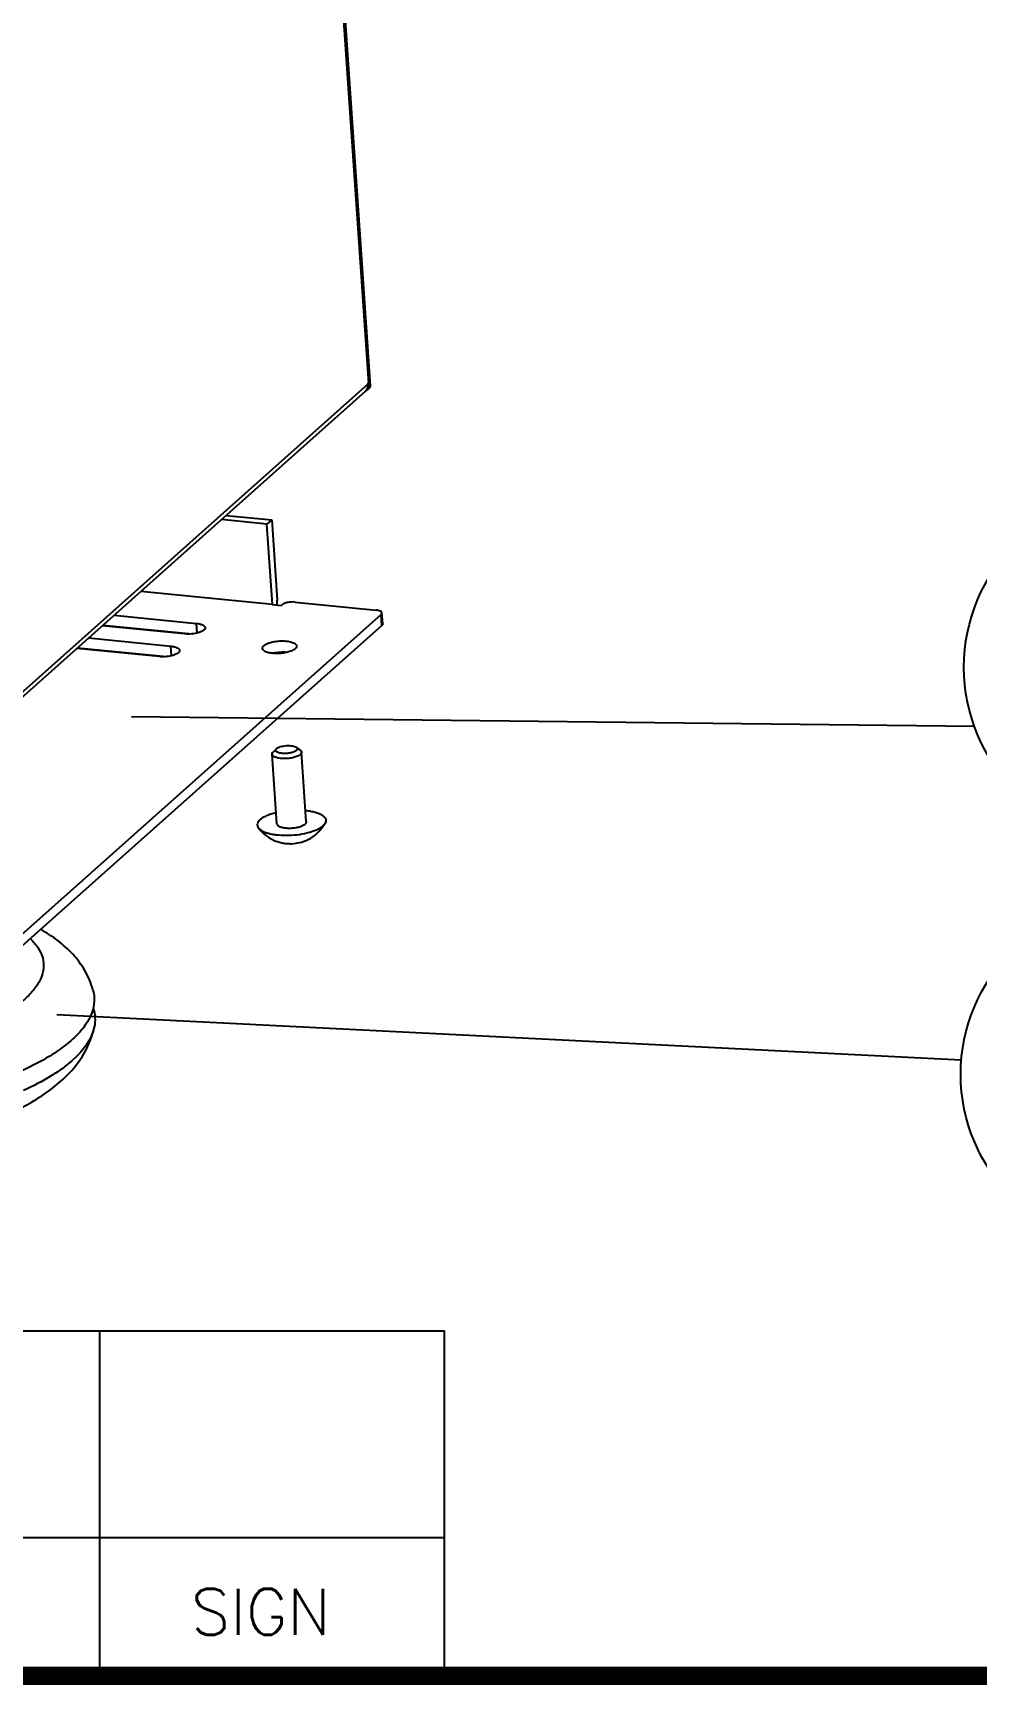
# Model space of a CAD drawing. Extents: x -425 to 6552, y -3049 to 3105.
# Drawn here: x -90.1 to -49, y -1933.8 to -1861.9 of the extents above; entities that cross this region are included whole.
import ezdxf
from ezdxf.enums import TextEntityAlignment as Align

# ---------------------------------------------------------------- set-up
doc = ezdxf.new("R2010")
doc.units = 0
doc.layers.get('0').update_dxf_attribs({"linetype": 'CONTINUOUS'})
doc.layers.add('DIM', color=1, linetype='CONTINUOUS')
doc.styles.add('SIM', font='simplex')

msp = doc.modelspace()

# ---------------------------------------------------------------- linework, layer by layer
at = {"color": 7, "linetype": 'CONTINUOUS'}
for p, q in [((-75.453, -1877.149), (-81.413, -1790.436)), ((-81.34, -1790.792), (-75.397, -1877.269)), ((-75.615, -1877.516), (-93.433, -1893.399)), ((-93.305, -1893.063), (-75.488, -1877.179)), ((-75.43, -1877.35), (-75.581, -1877.485)), ((-75.49, -1877.139), (-75.456, -1877.109)), ((-75.488, -1877.179), (-75.49, -1877.139)), ((-79.885, -1883.284), (-81.866, -1883.088)), ((-81.661, -1882.905), (-79.68, -1883.101)), ((-79.68, -1883.101), (-79.885, -1883.284)), ((-79.645, -1886.783), (-79.885, -1883.284)), ((-79.68, -1883.101), (-79.44, -1886.6)), ((-79.645, -1886.783), (-85.374, -1886.215)), ((-79.645, -1886.783), (-79.662, -1886.798)), ((-79.271, -1886.837), (-79.662, -1886.798)), ((-79.22, -1886.791), (-79.271, -1886.837)), ((-78.658, -1886.677), (-75.139, -1887.026)), ((-74.851, -1887.626), (-74.884, -1887.149)), ((-74.919, -1887.217), (-91.097, -1901.639)), ((-74.887, -1887.694), (-91.064, -1902.116)), ((-83.469, -1888.062), (-87.048, -1887.707)), ((-87.014, -1887.677), (-83.145, -1888.06)), ((-86.535, -1887.25), (-82.957, -1887.605)), ((-82.928, -1888.024), (-82.957, -1887.605)), ((-74.887, -1887.694), (-74.919, -1887.217)), ((-87.646, -1888.24), (-84.067, -1888.595)), ((-84.038, -1889.014), (-84.067, -1888.595)), ((-84.58, -1889.052), (-88.158, -1888.697)), ((-88.124, -1888.667), (-84.255, -1889.05)), ((-79.455, -1896.318), (-79.662, -1893.296)), ((-79.47, -1893.057), (-79.618, -1893.203)), ((-79.47, -1893.057), (-79.464, -1893.051)), ((-78.606, -1892.998), (-78.439, -1893.122)), ((-78.175, -1896.23), (-78.383, -1893.208))]:
    msp.add_line(p, q, dxfattribs=at)
for p, q in [((-247.155, -1918.387), (-72.155, -1918.387)), ((-87.155, -1933.387), (-87.155, -1918.387)), ((-72.155, -1933.387), (-72.155, -1918.387)), ((-72.155, -1927.387), (-241.155, -1927.387))]:
    msp.add_line(p, q)
at = {"const_width": 0.8}
msp.add_lwpolyline([(302.845, -1553.387), (-247.155, -1553.387), (-247.155, -1933.387), (302.845, -1933.387)], close=True, dxfattribs=at)
at = {"color": 7, "linetype": 'CONTINUOUS'}
for centre, radius, start, end in [((-75.861, -1877.241), 0.368, 311.73272, 315.22356), ((-75.825, -1877.212), 0.366, 308.03158, 311.69656), ((-75.826, -1877.21), 0.368, 311.74291, 323.42654), ((-75.964, -1877.212), 0.477, 357.8808, 3.94561), ((-75.903, -1877.183), 0.45, 348.59838, 356.25688), ((-75.929, -1877.181), 0.477, 0.23869, 3.93496), ((-75.921, -1877.181), 0.469, 356.22894, 0.24096), ((-78.871, -1895.454), 1.737, 216.93052, 257.74226), ((-78.871, -1895.454), 1.737, 271.06915, 330.93237), ((-78.988, -1895.937), 1.24, 258.25108, 259.22827), ((-79.194, -1896.973), 0.184, 255.63274, 257.99563), ((-79.194, -1896.971), 0.186, 258.00212, 262.20959)]:
    msp.add_arc(centre, radius, start, end, dxfattribs=at)
for points in [[(-75.599, -1877.5), (-75.562, -1877.463), (-75.533, -1877.417), (-75.515, -1877.369)], [(-75.531, -1877.43), (-75.496, -1877.384), (-75.473, -1877.328), (-75.461, -1877.272)], [(-75.515, -1877.369), (-75.498, -1877.325), (-75.489, -1877.277), (-75.487, -1877.23)], [(-75.398, -1877.294), (-75.401, -1877.309), (-75.407, -1877.324), (-75.417, -1877.337)]]:
    msp.add_open_spline(points, degree=3, dxfattribs=at)
for points, knots in [([(-75.453, -1877.149), (-75.447, -1877.157), (-75.426, -1877.185), (-75.408, -1877.218), (-75.401, -1877.242)], [0, 0, 0, 0, 0.282532, 1, 1, 1, 1]), ([(-75.417, -1877.337), (-75.419, -1877.339), (-75.423, -1877.344), (-75.428, -1877.348), (-75.43, -1877.351)], [0, 0, 0, 0, 0.489806, 1, 1, 1, 1]), ([(-75.401, -1877.242), (-75.4, -1877.247), (-75.398, -1877.255), (-75.397, -1877.264), (-75.397, -1877.269)], [0, 0, 0, 0, 0.508837, 1, 1, 1, 1]), ([(-75.397, -1877.269), (-75.397, -1877.273), (-75.396, -1877.281), (-75.397, -1877.29), (-75.398, -1877.294)], [0, 0, 0, 0, 0.505151, 1, 1, 1, 1]), ([(-79.445, -1886.819), (-79.439, -1886.764), (-79.435, -1886.691), (-79.439, -1886.618), (-79.44, -1886.6)], [0, 0, 0, 0, 0.758105, 1, 1, 1, 1]), ([(-78.658, -1886.677), (-78.766, -1886.667), (-78.927, -1886.676), (-79.114, -1886.727), (-79.192, -1886.767), (-79.22, -1886.791)], [0, 0, 0, 0, 0.560734, 0.811214, 1, 1, 1, 1]), ([(-74.884, -1887.149), (-74.886, -1887.114), (-74.984, -1887.044), (-75.077, -1887.032), (-75.139, -1887.026)], [0, 0, 0, 0, 0.361268, 1, 1, 1, 1]), ([(-74.919, -1887.217), (-74.914, -1887.212), (-74.895, -1887.194), (-74.883, -1887.167), (-74.884, -1887.149)], [0, 0, 0, 0, 0.298935, 1, 1, 1, 1]), ([(-82.573, -1887.789), (-82.57, -1887.835), (-82.634, -1887.908), (-82.74, -1887.965), (-82.911, -1888.028), (-83.157, -1888.07), (-83.365, -1888.072), (-83.469, -1888.062)], [0, 0, 0, 0, 0.138275, 0.244676, 0.374999, 0.68296, 1, 1, 1, 1]), ([(-82.957, -1887.605), (-82.905, -1887.61), (-82.81, -1887.626), (-82.674, -1887.666), (-82.577, -1887.736), (-82.573, -1887.789)], [0, 0, 0, 0, 0.350994, 0.639546, 1, 1, 1, 1]), ([(-74.851, -1887.626), (-74.851, -1887.632), (-74.853, -1887.659), (-74.871, -1887.681), (-74.887, -1887.694)], [0, 0, 0, 0, 0.217324, 1, 1, 1, 1]), ([(-84.067, -1888.595), (-84.015, -1888.6), (-83.92, -1888.616), (-83.784, -1888.656), (-83.687, -1888.726), (-83.684, -1888.779)], [0, 0, 0, 0, 0.350994, 0.639546, 1, 1, 1, 1]), ([(-80.086, -1888.692), (-80.087, -1888.682), (-80.083, -1888.635), (-80.051, -1888.597), (-80.024, -1888.573)], [0, 0, 0, 0, 0.217324, 1, 1, 1, 1]), ([(-80.024, -1888.573), (-79.983, -1888.537), (-79.873, -1888.476), (-79.677, -1888.413), (-79.444, -1888.373), (-79.202, -1888.36), (-78.97, -1888.378), (-78.764, -1888.421), (-78.599, -1888.511), (-78.593, -1888.589)], [0, 0, 0, 0, 0.10529, 0.242474, 0.400455, 0.564133, 0.717483, 0.846224, 1, 1, 1, 1]), ([(-78.593, -1888.589), (-78.593, -1888.599), (-78.597, -1888.646), (-78.629, -1888.684), (-78.655, -1888.708)], [0, 0, 0, 0, 0.217324, 1, 1, 1, 1]), ([(-83.684, -1888.779), (-83.68, -1888.825), (-83.745, -1888.898), (-83.851, -1888.955), (-84.021, -1889.018), (-84.268, -1889.06), (-84.475, -1889.062), (-84.58, -1889.052)], [0, 0, 0, 0, 0.138275, 0.244676, 0.374999, 0.68296, 1, 1, 1, 1]), ([(-78.655, -1888.708), (-78.696, -1888.744), (-78.806, -1888.805), (-79.002, -1888.868), (-79.235, -1888.908), (-79.477, -1888.921), (-79.709, -1888.903), (-79.915, -1888.86), (-80.081, -1888.77), (-80.086, -1888.692)], [0, 0, 0, 0, 0.10529, 0.242474, 0.400455, 0.564133, 0.717483, 0.846224, 1, 1, 1, 1]), ([(-79.672, -1888.903), (-79.617, -1888.888), (-79.388, -1888.842), (-79.15, -1888.834), (-78.974, -1888.855)], [0, 0, 0, 0, 0.243997, 1, 1, 1, 1]), ([(-79.662, -1893.296), (-79.663, -1893.281), (-79.655, -1893.245), (-79.632, -1893.217), (-79.618, -1893.203)], [0, 0, 0, 0, 0.451181, 1, 1, 1, 1]), ([(-78.436, -1893.311), (-78.452, -1893.325), (-78.49, -1893.352), (-78.585, -1893.4), (-78.734, -1893.447), (-78.932, -1893.482), (-79.109, -1893.491), (-79.248, -1893.485), (-79.345, -1893.474), (-79.432, -1893.457), (-79.509, -1893.434), (-79.572, -1893.407), (-79.62, -1893.375), (-79.652, -1893.338), (-79.661, -1893.31), (-79.662, -1893.296)], [0, 0, 0, 0, 0.048017, 0.104734, 0.240828, 0.397544, 0.559918, 0.638265, 0.712141, 0.779856, 0.840019, 0.891692, 0.934636, 0.969785, 1, 1, 1, 1]), ([(-78.604, -1893.136), (-78.617, -1893.148), (-78.65, -1893.171), (-78.734, -1893.211), (-78.864, -1893.247), (-79.006, -1893.264), (-79.125, -1893.267), (-79.211, -1893.263), (-79.291, -1893.253), (-79.361, -1893.237), (-79.419, -1893.215), (-79.464, -1893.19), (-79.494, -1893.16), (-79.506, -1893.124), (-79.497, -1893.087), (-79.48, -1893.067), (-79.47, -1893.057)], [0, 0, 0, 0, 0.051714, 0.113948, 0.264456, 0.434973, 0.521041, 0.603884, 0.680888, 0.749783, 0.808853, 0.857277, 0.895791, 0.927926, 0.960479, 1, 1, 1, 1]), ([(-79.464, -1893.051), (-79.443, -1893.032), (-79.387, -1892.999), (-79.287, -1892.962), (-79.167, -1892.936), (-79.037, -1892.921), (-78.906, -1892.919), (-78.786, -1892.931), (-78.685, -1892.955), (-78.628, -1892.982), (-78.606, -1892.998)], [0, 0, 0, 0, 0.094555, 0.215054, 0.354945, 0.504786, 0.653911, 0.791741, 0.909108, 1, 1, 1, 1]), ([(-78.606, -1892.998), (-78.594, -1893.007), (-78.574, -1893.025), (-78.56, -1893.065), (-78.573, -1893.105), (-78.592, -1893.126), (-78.604, -1893.136)], [0, 0, 0, 0, 0.269756, 0.491018, 0.717722, 1, 1, 1, 1]), ([(-78.439, -1893.122), (-78.424, -1893.134), (-78.397, -1893.158), (-78.384, -1893.193), (-78.383, -1893.208)], [0, 0, 0, 0, 0.548734, 1, 1, 1, 1]), ([(-78.383, -1893.208), (-78.382, -1893.217), (-78.384, -1893.235), (-78.394, -1893.261), (-78.412, -1893.287), (-78.427, -1893.303), (-78.436, -1893.311)], [0, 0, 0, 0, 0.214909, 0.445744, 0.704992, 1, 1, 1, 1]), ([(-78.209, -1895.742), (-78.134, -1895.749), (-77.993, -1895.769), (-77.796, -1895.813), (-77.627, -1895.87), (-77.491, -1895.939), (-77.391, -1896.017), (-77.338, -1896.095), (-77.322, -1896.158), (-77.321, -1896.222), (-77.337, -1896.269), (-77.353, -1896.298)], [0, 0, 0, 0, 0.190701, 0.363671, 0.515547, 0.644362, 0.750376, 0.837642, 0.877337, 0.916512, 1, 1, 1, 1]), ([(-80.183, -1896.138), (-80.213, -1896.165), (-80.264, -1896.22), (-80.303, -1896.302), (-80.31, -1896.366), (-80.302, -1896.428), (-80.279, -1896.472), (-80.26, -1896.498)], [0, 0, 0, 0, 0.296054, 0.54095, 0.652921, 0.763706, 1, 1, 1, 1]), ([(-80.26, -1896.498), (-80.238, -1896.526), (-80.181, -1896.58), (-80.071, -1896.646), (-79.932, -1896.704), (-79.767, -1896.752), (-79.58, -1896.788), (-79.3, -1896.822), (-78.927, -1896.83), (-78.48, -1896.791), (-78.122, -1896.72), (-77.864, -1896.638), (-77.699, -1896.571), (-77.56, -1896.497), (-77.48, -1896.44), (-77.447, -1896.41)], [0, 0, 0, 0, 0.03578, 0.078746, 0.129366, 0.18734, 0.251888, 0.321904, 0.472789, 0.627938, 0.774612, 0.841111, 0.901375, 0.954498, 1, 1, 1, 1]), ([(-80.183, -1896.138), (-80.145, -1896.105), (-80.054, -1896.04), (-79.893, -1895.959), (-79.702, -1895.887), (-79.562, -1895.848), (-79.488, -1895.83)], [0, 0, 0, 0, 0.198667, 0.433969, 0.702876, 1, 1, 1, 1]), ([(-79.455, -1896.318), (-79.454, -1896.331), (-79.444, -1896.36), (-79.412, -1896.396), (-79.364, -1896.428), (-79.301, -1896.456), (-79.225, -1896.479), (-79.137, -1896.496), (-79.04, -1896.506), (-78.901, -1896.512), (-78.725, -1896.503), (-78.526, -1896.469), (-78.378, -1896.422), (-78.283, -1896.373), (-78.244, -1896.346), (-78.229, -1896.332)], [0, 0, 0, 0, 0.030215, 0.065364, 0.108308, 0.159981, 0.220144, 0.287859, 0.361735, 0.440082, 0.602456, 0.759172, 0.895266, 0.951983, 1, 1, 1, 1]), ([(-78.175, -1896.23), (-78.175, -1896.239), (-78.176, -1896.257), (-78.187, -1896.283), (-78.204, -1896.309), (-78.22, -1896.324), (-78.229, -1896.332)], [0, 0, 0, 0, 0.214909, 0.445744, 0.704992, 1, 1, 1, 1]), ([(-77.353, -1896.298), (-77.359, -1896.308), (-77.385, -1896.349), (-77.419, -1896.385), (-77.447, -1896.41)], [0, 0, 0, 0, 0.228017, 1, 1, 1, 1]), ([(-79.219, -1897.155), (-79.196, -1897.16), (-79.097, -1897.176), (-78.997, -1897.182), (-78.921, -1897.183)], [0, 0, 0, 0, 0.234357, 1, 1, 1, 1]), ([(-78.921, -1897.183), (-78.914, -1897.184), (-78.887, -1897.189), (-78.859, -1897.191), (-78.839, -1897.191)], [0, 0, 0, 0, 0.253443, 1, 1, 1, 1]), ([(-90.175, -1901.324), (-90.047, -1901.446), (-89.825, -1901.7), (-89.618, -1902.144), (-89.579, -1902.613), (-89.711, -1903.082), (-89.999, -1903.539), (-90.432, -1903.981), (-91.002, -1904.407), (-91.44, -1904.66), (-91.679, -1904.784)], [0, 0, 0, 0, 0.116547, 0.219309, 0.316675, 0.418715, 0.534028, 0.668005, 0.823158, 1, 1, 1, 1]), ([(-87.458, -1903.533), (-87.54, -1903.244), (-87.779, -1902.691), (-88.314, -1901.977), (-88.973, -1901.386), (-89.467, -1901.066), (-89.724, -1900.921)], [0, 0, 0, 0, 0.254394, 0.503534, 0.749976, 1, 1, 1, 1]), ([(-87.458, -1903.533), (-87.411, -1903.695), (-87.37, -1904.043), (-87.487, -1904.574), (-87.773, -1905.096), (-88.215, -1905.604), (-88.806, -1906.096), (-89.839, -1906.759), (-90.731, -1907.159), (-91.367, -1907.401)], [0, 0, 0, 0, 0.085011, 0.172766, 0.270159, 0.381874, 0.510397, 0.656594, 1, 1, 1, 1]), ([(-87.445, -1904.349), (-87.402, -1904.48), (-87.348, -1904.755), (-87.37, -1905.033), (-87.397, -1905.169)], [0, 0, 0, 0, 0.4994, 1, 1, 1, 1]), ([(-103.212, -1910.626), (-102.385, -1910.708), (-100.69, -1910.785), (-98.144, -1910.669), (-95.643, -1910.333), (-93.31, -1909.791), (-91.24, -1909.055), (-89.742, -1908.249), (-88.758, -1907.468), (-88.141, -1906.809), (-87.658, -1906.043), (-87.459, -1905.467), (-87.397, -1905.169)], [0, 0, 0, 0, 0.140061, 0.285066, 0.428533, 0.56426, 0.687657, 0.797526, 0.848624, 0.898585, 0.948787, 1, 1, 1, 1]), ([(-87.397, -1905.169), (-87.513, -1905.729), (-88.034, -1906.375), (-88.777, -1906.968), (-89.477, -1907.435), (-90.062, -1907.736), (-90.476, -1907.923)], [0, 0, 0, 0, 0.40535, 0.535619, 0.678274, 1, 1, 1, 1])]:
    msp.add_open_spline(points, degree=3, knots=knots, dxfattribs=at)
at = {"layer": 'DIM', "color": 1, "linetype": 'CONTINUOUS'}
for p, q in [((-49.109, -1892.097), (-85.779, -1891.673)), ((-49.68, -1906.613), (-89.029, -1904.63))]:
    msp.add_line(p, q, dxfattribs=at)
for centre in [(-42.043, -1889.512), (-42.18, -1907.221)]:
    msp.add_circle(centre, 7.524, dxfattribs=at)

# ---------------------------------------------------------------- texts
at = {"style": 'SIM'}
msp.add_text('SIGN', height=2, dxfattribs=at).set_placement((-80.155, -1930.603), align=Align.MIDDLE)

doc.saveas('drawing.dxf')
